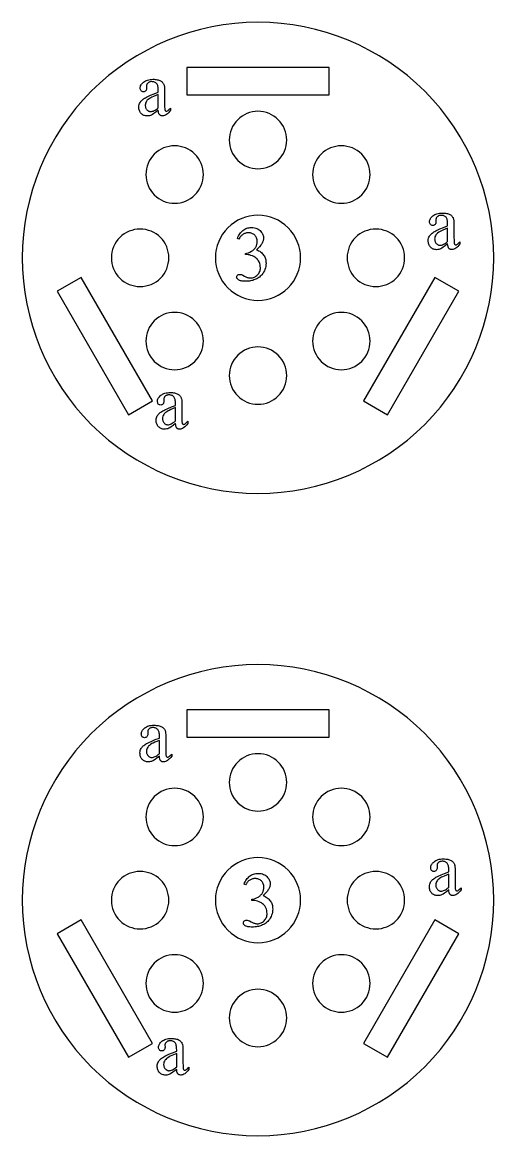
# Model space of a CAD drawing. Extents: x 9 to 960, y -397 to 558.
# Drawn here: x 206.9 to 288.9, y 14.7 to 208.5 of the extents above; entities that cross this region are included whole.
import ezdxf

# ---------------------------------------------------------------- set-up
doc = ezdxf.new("R2010")
doc.units = 0
doc.header["$MEASUREMENT"] = 0
for name, color, linetype in [('EXT', 1, 'CONTINUOUS'), ('INT', 5, 'CONTINUOUS'), ('TEXT', 18, 'CONTINUOUS')]:
    doc.layers.add(name, color=color, linetype=linetype)

msp = doc.modelspace()

# ---------------------------------------------------------------- linework, layer by layer
at = {"layer": 'EXT'}
for points in [[(247.9, 208.52, 0.414214), (206.9, 167.52, 0.414214), (247.9, 126.52, 0.414214), (288.9, 167.52, 0.414214)], [(247.9, 96.71, 0.414214), (206.9, 55.71, 0.414214), (247.9, 14.71, 0.414214), (288.9, 55.71, 0.414214)]]:
    msp.add_lwpolyline(points, format="xyb", close=True, dxfattribs=at)
at = {"layer": 'INT'}
for points in [[(235.5, 195.87), (260.3, 195.87), (260.3, 200.67), (235.5, 200.67)], [(229.55, 142.61), (217.15, 164.09), (212.99, 161.69), (225.39, 140.21)], [(278.65, 164.09), (266.25, 142.61), (270.41, 140.21), (282.81, 161.69)], [(235.5, 84.06), (260.3, 84.06), (260.3, 88.86), (235.5, 88.86)], [(229.55, 30.79), (217.15, 52.27), (212.99, 49.87), (225.39, 28.39)], [(278.65, 52.27), (266.25, 30.79), (270.41, 28.39), (282.81, 49.87)]]:
    msp.add_lwpolyline(points, close=True, dxfattribs=at)
for points in [[(247.9, 193.02, 0.414214), (242.9, 188.02, 0.414214), (247.9, 183.02, 0.414214), (252.9, 188.02, 0.414214)], [(233.4, 187.02, 0.414214), (228.4, 182.02, 0.414214), (233.4, 177.02, 0.414214), (238.4, 182.02, 0.414214)], [(262.4, 187.02, 0.414214), (257.4, 182.02, 0.414214), (262.4, 177.02, 0.414214), (267.4, 182.02, 0.414214)], [(247.9, 174.92, 0.414214), (240.5, 167.52, 0.414214), (247.9, 160.12, 0.414214), (255.3, 167.52, 0.414214)], [(227.4, 172.52, 0.414214), (222.4, 167.52, 0.414214), (227.4, 162.52, 0.414214), (232.4, 167.52, 0.414214)], [(268.4, 172.52, 0.414214), (263.4, 167.52, 0.414214), (268.4, 162.52, 0.414214), (273.4, 167.52, 0.414214)], [(233.4, 158.03, 0.414214), (228.4, 153.03, 0.414214), (233.4, 148.03, 0.414214), (238.4, 153.03, 0.414214)], [(262.4, 158.03, 0.414214), (257.4, 153.03, 0.414214), (262.4, 148.03, 0.414214), (267.4, 153.03, 0.414214)], [(247.9, 152.02, 0.414214), (242.9, 147.02, 0.414214), (247.9, 142.02, 0.414214), (252.9, 147.02, 0.414214)], [(247.9, 81.21, 0.414214), (242.9, 76.21, 0.414214), (247.9, 71.21, 0.414214), (252.9, 76.21, 0.414214)], [(233.4, 75.2, 0.414214), (228.4, 70.2, 0.414214), (233.4, 65.2, 0.414214), (238.4, 70.2, 0.414214)], [(262.4, 75.2, 0.414214), (257.4, 70.2, 0.414214), (262.4, 65.2, 0.414214), (267.4, 70.2, 0.414214)], [(247.9, 63.11, 0.414214), (240.5, 55.71, 0.414214), (247.9, 48.31, 0.414214), (255.3, 55.71, 0.414214)], [(227.4, 60.71, 0.414214), (222.4, 55.71, 0.414214), (227.4, 50.71, 0.414214), (232.4, 55.71, 0.414214)], [(268.4, 60.71, 0.414214), (263.4, 55.71, 0.414214), (268.4, 50.71, 0.414214), (273.4, 55.71, 0.414214)], [(233.4, 46.21, 0.414214), (228.4, 41.21, 0.414214), (233.4, 36.21, 0.414214), (238.4, 41.21, 0.414214)], [(262.4, 46.21, 0.414214), (257.4, 41.21, 0.414214), (262.4, 36.21, 0.414214), (267.4, 41.21, 0.414214)], [(247.9, 40.21, 0.414214), (242.9, 35.21, 0.414214), (247.9, 30.21, 0.414214), (252.9, 35.21, 0.414214)]]:
    msp.add_lwpolyline(points, format="xyb", close=True, dxfattribs=at)
at = {"layer": 'TEXT'}
for points in [[(230.56, 193.21), (230.14, 192.88), (229.8, 192.64), (229.55, 192.47), (229.39, 192.37), (229.2, 192.3), (229.02, 192.25), (228.82, 192.22), (228.62, 192.21), (228.47, 192.21), (228.32, 192.23), (228.18, 192.27), (228.05, 192.31), (227.92, 192.37), (227.8, 192.45), (227.69, 192.54), (227.58, 192.64), (227.49, 192.75), (227.41, 192.87), (227.34, 193), (227.28, 193.14), (227.23, 193.28), (227.2, 193.44), (227.18, 193.6), (227.18, 193.77), (227.19, 193.99), (227.23, 194.19), (227.29, 194.37), (227.38, 194.54), (227.45, 194.65), (227.54, 194.76), (227.64, 194.87), (227.75, 194.98), (227.87, 195.08), (228.01, 195.19), (228.16, 195.29), (228.32, 195.39), (228.5, 195.49), (228.71, 195.6), (229.22, 195.83), (229.83, 196.09), (230.56, 196.36), (230.56, 196.6), (230.56, 196.82), (230.54, 197.02), (230.52, 197.2), (230.49, 197.37), (230.45, 197.51), (230.4, 197.64), (230.34, 197.75), (230.27, 197.85), (230.2, 197.93), (230.11, 197.99), (230.02, 198.05), (229.92, 198.1), (229.81, 198.14), (229.69, 198.16), (229.57, 198.18), (229.43, 198.19), (229.23, 198.17), (229.14, 198.15), (229.06, 198.13), (228.98, 198.1), (228.9, 198.06), (228.83, 198.01), (228.77, 197.96), (228.66, 197.84), (228.62, 197.78), (228.58, 197.72), (228.55, 197.65), (228.53, 197.58), (228.52, 197.51), (228.52, 197.44), (228.53, 197.06), (228.52, 196.91), (228.49, 196.79), (228.44, 196.68), (228.37, 196.59), (228.29, 196.51), (228.19, 196.46), (228.09, 196.43), (227.97, 196.42), (227.85, 196.43), (227.74, 196.46), (227.65, 196.52), (227.56, 196.59), (227.5, 196.69), (227.45, 196.8), (227.42, 196.92), (227.41, 197.06), (227.42, 197.2), (227.44, 197.34), (227.49, 197.48), (227.55, 197.61), (227.64, 197.74), (227.74, 197.87), (227.86, 197.99), (227.99, 198.11), (228.15, 198.22), (228.31, 198.32), (228.5, 198.4), (228.69, 198.47), (228.91, 198.52), (229.13, 198.56), (229.38, 198.58), (229.63, 198.59), (229.83, 198.59), (230.02, 198.57), (230.2, 198.55), (230.37, 198.52), (230.53, 198.48), (230.68, 198.44), (230.83, 198.38), (230.96, 198.32), (231.05, 198.26), (231.14, 198.2), (231.22, 198.13), (231.3, 198.05), (231.37, 197.97), (231.43, 197.88), (231.49, 197.78), (231.54, 197.67), (231.56, 197.59), (231.59, 197.49), (231.63, 197.24), (231.65, 196.91), (231.66, 196.51), (231.66, 194.44), (231.66, 193.74), (231.67, 193.52), (231.69, 193.38), (231.71, 193.29), (231.73, 193.21), (231.76, 193.16), (231.8, 193.11), (231.84, 193.09), (231.88, 193.06), (231.93, 193.05), (231.97, 193.05), (232.07, 193.06), (232.16, 193.09), (232.25, 193.16), (232.36, 193.26), (232.7, 193.58), (232.7, 193.21), (232.51, 192.97), (232.33, 192.77), (232.15, 192.6), (231.97, 192.46), (231.79, 192.35), (231.62, 192.27), (231.45, 192.23), (231.36, 192.22), (231.28, 192.21), (231.12, 192.23), (231.05, 192.24), (230.99, 192.27), (230.92, 192.3), (230.86, 192.34), (230.81, 192.38), (230.76, 192.44), (230.71, 192.5), (230.68, 192.57), (230.64, 192.65), (230.61, 192.74), (230.58, 192.96)], [(230.56, 193.64), (230.56, 195.96), (229.74, 195.62), (229.46, 195.49), (229.27, 195.39), (229.02, 195.24), (228.82, 195.09), (228.65, 194.94), (228.58, 194.86), (228.52, 194.78), (228.42, 194.62), (228.35, 194.45), (228.31, 194.27), (228.29, 194.08), (228.3, 193.97), (228.31, 193.85), (228.33, 193.75), (228.36, 193.65), (228.4, 193.55), (228.45, 193.46), (228.51, 193.37), (228.58, 193.29), (228.65, 193.22), (228.72, 193.15), (228.8, 193.1), (228.88, 193.05), (228.97, 193.02), (229.05, 192.99), (229.14, 192.98), (229.23, 192.98), (229.36, 192.99), (229.51, 193.02), (229.66, 193.07), (229.82, 193.14), (229.99, 193.23), (230.17, 193.35), (230.36, 193.48)], [(280.89, 169.94), (280.47, 169.61), (280.13, 169.37), (279.88, 169.19), (279.72, 169.1), (279.54, 169.03), (279.35, 168.98), (279.16, 168.94), (278.96, 168.93), (278.8, 168.94), (278.65, 168.96), (278.51, 169), (278.38, 169.04), (278.25, 169.1), (278.14, 169.18), (278.02, 169.26), (277.92, 169.37), (277.82, 169.48), (277.74, 169.6), (277.67, 169.73), (277.61, 169.87), (277.57, 170.01), (277.53, 170.17), (277.52, 170.33), (277.51, 170.5), (277.52, 170.72), (277.56, 170.92), (277.62, 171.1), (277.71, 171.27), (277.78, 171.38), (277.87, 171.49), (277.97, 171.6), (278.08, 171.71), (278.21, 171.81), (278.34, 171.92), (278.49, 172.02), (278.65, 172.12), (278.84, 172.22), (279.05, 172.33), (279.55, 172.56), (280.17, 172.81), (280.89, 173.09), (280.89, 173.33), (280.89, 173.55), (280.88, 173.75), (280.85, 173.93), (280.82, 174.09), (280.78, 174.24), (280.73, 174.37), (280.67, 174.48), (280.61, 174.58), (280.53, 174.66), (280.44, 174.72), (280.35, 174.78), (280.25, 174.83), (280.14, 174.87), (280.02, 174.89), (279.9, 174.91), (279.77, 174.91), (279.57, 174.9), (279.48, 174.88), (279.39, 174.86), (279.31, 174.83), (279.24, 174.79), (279.17, 174.74), (279.1, 174.69), (278.99, 174.57), (278.95, 174.51), (278.91, 174.45), (278.89, 174.38), (278.87, 174.31), (278.85, 174.24), (278.85, 174.17), (278.86, 173.79), (278.85, 173.64), (278.82, 173.52), (278.78, 173.41), (278.71, 173.32), (278.62, 173.24), (278.53, 173.19), (278.42, 173.16), (278.3, 173.15), (278.18, 173.16), (278.08, 173.19), (277.98, 173.25), (277.9, 173.32), (277.83, 173.42), (277.78, 173.53), (277.75, 173.65), (277.74, 173.79), (277.75, 173.93), (277.78, 174.07), (277.82, 174.21), (277.89, 174.34), (277.97, 174.47), (278.07, 174.6), (278.19, 174.72), (278.33, 174.84), (278.48, 174.95), (278.65, 175.05), (278.83, 175.13), (279.03, 175.2), (279.24, 175.25), (279.47, 175.29), (279.71, 175.31), (279.97, 175.32), (280.16, 175.32), (280.35, 175.3), (280.53, 175.28), (280.7, 175.25), (280.86, 175.21), (281.02, 175.17), (281.16, 175.11), (281.29, 175.05), (281.39, 174.99), (281.48, 174.93), (281.56, 174.86), (281.63, 174.78), (281.7, 174.7), (281.76, 174.61), (281.82, 174.51), (281.87, 174.4), (281.9, 174.32), (281.92, 174.22), (281.96, 173.97), (281.98, 173.64), (281.99, 173.24), (281.99, 171.17), (282, 170.47), (282.01, 170.25), (282.02, 170.11), (282.04, 170.02), (282.07, 169.94), (282.1, 169.89), (282.13, 169.84), (282.17, 169.81), (282.21, 169.79), (282.26, 169.78), (282.31, 169.78), (282.41, 169.79), (282.49, 169.82), (282.58, 169.89), (282.7, 169.99), (283.03, 170.31), (283.03, 169.94), (282.85, 169.7), (282.66, 169.5), (282.48, 169.33), (282.3, 169.19), (282.13, 169.08), (281.95, 169), (281.78, 168.96), (281.7, 168.95), (281.61, 168.94), (281.46, 168.96), (281.39, 168.97), (281.32, 169), (281.26, 169.03), (281.2, 169.07), (281.14, 169.11), (281.09, 169.17), (281.05, 169.23), (281.01, 169.3), (280.98, 169.38), (280.95, 169.47), (280.91, 169.68)], [(244.32, 170.89), (244.42, 171.11), (244.53, 171.32), (244.64, 171.51), (244.76, 171.7), (244.88, 171.86), (245.01, 172.02), (245.15, 172.16), (245.29, 172.29), (245.45, 172.41), (245.61, 172.51), (245.78, 172.6), (245.95, 172.66), (246.14, 172.72), (246.34, 172.76), (246.54, 172.78), (246.76, 172.79), (247.02, 172.78), (247.27, 172.74), (247.5, 172.69), (247.71, 172.61), (247.91, 172.51), (248.1, 172.39), (248.26, 172.25), (248.42, 172.09), (248.52, 171.95), (248.61, 171.82), (248.68, 171.68), (248.75, 171.54), (248.79, 171.4), (248.83, 171.26), (248.85, 171.11), (248.85, 170.96), (248.85, 170.84), (248.84, 170.72), (248.81, 170.59), (248.78, 170.47), (248.73, 170.34), (248.68, 170.22), (248.62, 170.09), (248.55, 169.96), (248.46, 169.84), (248.37, 169.71), (248.16, 169.45), (247.91, 169.19), (247.62, 168.93), (247.82, 168.85), (248.01, 168.75), (248.19, 168.65), (248.35, 168.54), (248.5, 168.42), (248.64, 168.29), (248.76, 168.15), (248.87, 168), (248.97, 167.85), (249.06, 167.69), (249.13, 167.52), (249.19, 167.35), (249.24, 167.17), (249.27, 166.98), (249.29, 166.78), (249.3, 166.58), (249.29, 166.3), (249.25, 166.02), (249.2, 165.75), (249.11, 165.49), (249.01, 165.24), (248.88, 165.01), (248.73, 164.78), (248.56, 164.56), (248.43, 164.42), (248.3, 164.3), (248.16, 164.18), (248.02, 164.07), (247.87, 163.97), (247.71, 163.88), (247.54, 163.8), (247.37, 163.72), (247.19, 163.66), (247.01, 163.6), (246.81, 163.55), (246.61, 163.51), (246.41, 163.48), (246.19, 163.46), (245.98, 163.45), (245.75, 163.44), (245.53, 163.45), (245.33, 163.46), (245.15, 163.48), (244.98, 163.5), (244.84, 163.53), (244.71, 163.57), (244.6, 163.62), (244.51, 163.67), (244.37, 163.78), (244.31, 163.84), (244.26, 163.9), (244.23, 163.96), (244.2, 164.03), (244.19, 164.09), (244.18, 164.15), (244.19, 164.25), (244.22, 164.33), (244.27, 164.42), (244.34, 164.49), (244.42, 164.56), (244.51, 164.6), (244.61, 164.63), (244.71, 164.64), (244.88, 164.62), (245.05, 164.59), (245.24, 164.51), (245.56, 164.34), (245.9, 164.18), (246.02, 164.12), (246.11, 164.09), (246.24, 164.06), (246.37, 164.04), (246.5, 164.03), (246.64, 164.02), (246.8, 164.03), (246.97, 164.05), (247.12, 164.09), (247.27, 164.15), (247.42, 164.23), (247.55, 164.32), (247.69, 164.42), (247.82, 164.55), (247.93, 164.68), (248.04, 164.82), (248.12, 164.97), (248.19, 165.12), (248.25, 165.28), (248.29, 165.44), (248.31, 165.61), (248.32, 165.79), (248.3, 166.05), (248.26, 166.3), (248.19, 166.56), (248.09, 166.81), (248, 166.98), (247.9, 167.14), (247.81, 167.27), (247.71, 167.37), (247.55, 167.5), (247.37, 167.63), (247.16, 167.74), (246.92, 167.85), (246.67, 167.95), (246.42, 168.02), (246.17, 168.06), (245.91, 168.07), (245.7, 168.07), (245.7, 168.27), (245.83, 168.29), (245.96, 168.32), (246.22, 168.4), (246.48, 168.51), (246.75, 168.65), (246.88, 168.73), (246.99, 168.81), (247.1, 168.9), (247.2, 168.99), (247.29, 169.09), (247.38, 169.19), (247.45, 169.29), (247.51, 169.4), (247.57, 169.51), (247.62, 169.62), (247.66, 169.74), (247.69, 169.86), (247.72, 169.98), (247.74, 170.1), (247.75, 170.23), (247.75, 170.36), (247.75, 170.53), (247.73, 170.68), (247.69, 170.84), (247.65, 170.98), (247.59, 171.11), (247.51, 171.24), (247.43, 171.36), (247.33, 171.46), (247.21, 171.56), (247.1, 171.65), (246.97, 171.72), (246.84, 171.78), (246.71, 171.83), (246.57, 171.86), (246.42, 171.88), (246.26, 171.89), (246.13, 171.88), (246.01, 171.87), (245.89, 171.85), (245.77, 171.82), (245.65, 171.78), (245.54, 171.73), (245.42, 171.68), (245.32, 171.61), (245.21, 171.54), (245.11, 171.46), (245.01, 171.37), (244.91, 171.27), (244.81, 171.16), (244.72, 171.04), (244.54, 170.78)], [(280.89, 170.37), (280.89, 172.68), (280.07, 172.34), (279.79, 172.22), (279.6, 172.12), (279.36, 171.97), (279.15, 171.82), (278.98, 171.67), (278.91, 171.59), (278.85, 171.51), (278.75, 171.35), (278.68, 171.18), (278.64, 171), (278.62, 170.81), (278.63, 170.7), (278.64, 170.58), (278.66, 170.48), (278.7, 170.38), (278.74, 170.28), (278.78, 170.19), (278.84, 170.1), (278.91, 170.02), (278.98, 169.95), (279.06, 169.88), (279.14, 169.83), (279.22, 169.78), (279.3, 169.75), (279.39, 169.72), (279.48, 169.71), (279.57, 169.7), (279.7, 169.71), (279.84, 169.75), (279.99, 169.8), (280.15, 169.87), (280.32, 169.96), (280.5, 170.08), (280.69, 170.21)], [(233.56, 138.69), (233.14, 138.36), (232.8, 138.12), (232.55, 137.95), (232.39, 137.85), (232.2, 137.78), (232.02, 137.73), (231.82, 137.7), (231.62, 137.69), (231.47, 137.69), (231.32, 137.71), (231.18, 137.75), (231.05, 137.79), (230.92, 137.85), (230.8, 137.93), (230.69, 138.02), (230.58, 138.12), (230.49, 138.23), (230.41, 138.35), (230.34, 138.48), (230.28, 138.62), (230.23, 138.76), (230.2, 138.92), (230.18, 139.08), (230.18, 139.25), (230.19, 139.47), (230.23, 139.67), (230.29, 139.85), (230.38, 140.02), (230.45, 140.13), (230.54, 140.24), (230.64, 140.35), (230.75, 140.46), (230.87, 140.57), (231.01, 140.67), (231.16, 140.77), (231.32, 140.87), (231.5, 140.97), (231.71, 141.08), (232.22, 141.31), (232.83, 141.57), (233.56, 141.84), (233.56, 142.08), (233.56, 142.3), (233.54, 142.5), (233.52, 142.68), (233.49, 142.85), (233.45, 142.99), (233.4, 143.12), (233.34, 143.23), (233.27, 143.33), (233.2, 143.41), (233.11, 143.48), (233.02, 143.53), (232.92, 143.58), (232.81, 143.62), (232.69, 143.64), (232.57, 143.66), (232.43, 143.67), (232.23, 143.65), (232.14, 143.63), (232.06, 143.61), (231.98, 143.58), (231.9, 143.54), (231.83, 143.49), (231.77, 143.44), (231.66, 143.32), (231.62, 143.26), (231.58, 143.2), (231.55, 143.13), (231.53, 143.06), (231.52, 142.99), (231.52, 142.92), (231.53, 142.54), (231.52, 142.39), (231.49, 142.27), (231.44, 142.16), (231.37, 142.07), (231.29, 141.99), (231.19, 141.94), (231.09, 141.91), (230.97, 141.9), (230.85, 141.91), (230.74, 141.94), (230.65, 142), (230.56, 142.07), (230.5, 142.17), (230.45, 142.28), (230.42, 142.4), (230.41, 142.54), (230.42, 142.69), (230.44, 142.82), (230.49, 142.96), (230.55, 143.09), (230.64, 143.22), (230.74, 143.35), (230.86, 143.47), (230.99, 143.59), (231.15, 143.7), (231.31, 143.8), (231.5, 143.88), (231.69, 143.95), (231.91, 144), (232.13, 144.04), (232.38, 144.06), (232.63, 144.07), (232.83, 144.07), (233.02, 144.05), (233.2, 144.03), (233.37, 144), (233.53, 143.96), (233.68, 143.92), (233.83, 143.86), (233.96, 143.8), (234.05, 143.74), (234.14, 143.68), (234.22, 143.61), (234.3, 143.53), (234.37, 143.45), (234.43, 143.36), (234.49, 143.26), (234.54, 143.15), (234.56, 143.07), (234.59, 142.97), (234.63, 142.72), (234.65, 142.39), (234.66, 141.99), (234.66, 139.92), (234.66, 139.22), (234.67, 139), (234.69, 138.86), (234.71, 138.77), (234.73, 138.69), (234.76, 138.64), (234.8, 138.6), (234.84, 138.57), (234.88, 138.55), (234.93, 138.53), (234.97, 138.53), (235.07, 138.54), (235.16, 138.58), (235.25, 138.64), (235.36, 138.74), (235.7, 139.06), (235.7, 138.69), (235.51, 138.45), (235.33, 138.25), (235.15, 138.08), (234.97, 137.94), (234.79, 137.83), (234.62, 137.75), (234.45, 137.71), (234.36, 137.7), (234.28, 137.69), (234.12, 137.71), (234.05, 137.72), (233.99, 137.75), (233.92, 137.78), (233.86, 137.82), (233.81, 137.87), (233.76, 137.92), (233.71, 137.98), (233.68, 138.05), (233.64, 138.13), (233.61, 138.22), (233.58, 138.44)], [(233.56, 139.12), (233.56, 141.44), (232.74, 141.1), (232.46, 140.97), (232.27, 140.87), (232.02, 140.72), (231.82, 140.57), (231.65, 140.42), (231.58, 140.34), (231.52, 140.26), (231.42, 140.1), (231.35, 139.93), (231.31, 139.75), (231.29, 139.56), (231.3, 139.45), (231.31, 139.34), (231.33, 139.23), (231.36, 139.13), (231.4, 139.03), (231.45, 138.94), (231.51, 138.85), (231.58, 138.77), (231.65, 138.7), (231.72, 138.63), (231.8, 138.58), (231.88, 138.53), (231.97, 138.5), (232.05, 138.48), (232.14, 138.46), (232.23, 138.46), (232.36, 138.47), (232.51, 138.5), (232.66, 138.55), (232.82, 138.62), (232.99, 138.72), (233.17, 138.83), (233.36, 138.96)], [(230.76, 80.78), (230.33, 80.45), (230, 80.21), (229.75, 80.04), (229.58, 79.94), (229.4, 79.87), (229.21, 79.82), (229.02, 79.79), (228.82, 79.78), (228.67, 79.78), (228.52, 79.8), (228.38, 79.84), (228.24, 79.88), (228.12, 79.94), (228, 80.02), (227.89, 80.11), (227.78, 80.21), (227.68, 80.32), (227.6, 80.44), (227.53, 80.57), (227.47, 80.71), (227.43, 80.85), (227.4, 81.01), (227.38, 81.17), (227.37, 81.34), (227.38, 81.56), (227.42, 81.76), (227.48, 81.94), (227.57, 82.11), (227.65, 82.22), (227.73, 82.33), (227.83, 82.44), (227.94, 82.55), (228.07, 82.65), (228.21, 82.76), (228.36, 82.86), (228.52, 82.96), (228.7, 83.06), (228.91, 83.17), (229.41, 83.4), (230.03, 83.66), (230.76, 83.93), (230.76, 84.17), (230.75, 84.39), (230.74, 84.59), (230.72, 84.77), (230.69, 84.94), (230.64, 85.08), (230.59, 85.21), (230.54, 85.32), (230.47, 85.42), (230.39, 85.5), (230.31, 85.56), (230.22, 85.62), (230.11, 85.67), (230.01, 85.71), (229.89, 85.73), (229.76, 85.75), (229.63, 85.76), (229.43, 85.74), (229.34, 85.72), (229.25, 85.7), (229.17, 85.67), (229.1, 85.63), (229.03, 85.58), (228.97, 85.53), (228.85, 85.41), (228.81, 85.35), (228.78, 85.29), (228.75, 85.22), (228.73, 85.15), (228.72, 85.08), (228.71, 85.01), (228.73, 84.63), (228.72, 84.48), (228.69, 84.36), (228.64, 84.25), (228.57, 84.16), (228.49, 84.08), (228.39, 84.03), (228.28, 84), (228.16, 83.99), (228.04, 84), (227.94, 84.03), (227.84, 84.09), (227.76, 84.16), (227.69, 84.26), (227.64, 84.37), (227.61, 84.49), (227.6, 84.63), (227.61, 84.77), (227.64, 84.91), (227.69, 85.05), (227.75, 85.18), (227.83, 85.31), (227.93, 85.44), (228.05, 85.56), (228.19, 85.68), (228.34, 85.79), (228.51, 85.89), (228.69, 85.97), (228.89, 86.04), (229.1, 86.09), (229.33, 86.13), (229.57, 86.15), (229.83, 86.16), (230.03, 86.16), (230.21, 86.14), (230.39, 86.12), (230.56, 86.09), (230.73, 86.05), (230.88, 86.01), (231.02, 85.95), (231.16, 85.89), (231.25, 85.83), (231.34, 85.77), (231.42, 85.7), (231.5, 85.62), (231.56, 85.54), (231.63, 85.45), (231.68, 85.35), (231.73, 85.24), (231.76, 85.16), (231.79, 85.06), (231.82, 84.81), (231.84, 84.48), (231.85, 84.08), (231.85, 82.01), (231.86, 81.31), (231.87, 81.09), (231.89, 80.95), (231.9, 80.86), (231.93, 80.78), (231.96, 80.73), (232, 80.68), (232.03, 80.66), (232.08, 80.63), (232.12, 80.62), (232.17, 80.62), (232.27, 80.63), (232.36, 80.66), (232.44, 80.73), (232.56, 80.83), (232.89, 81.15), (232.89, 80.78), (232.71, 80.54), (232.53, 80.34), (232.35, 80.17), (232.17, 80.03), (231.99, 79.92), (231.82, 79.84), (231.64, 79.8), (231.56, 79.79), (231.47, 79.78), (231.32, 79.8), (231.25, 79.81), (231.18, 79.84), (231.12, 79.87), (231.06, 79.91), (231.01, 79.95), (230.96, 80.01), (230.91, 80.07), (230.87, 80.14), (230.84, 80.22), (230.81, 80.31), (230.77, 80.53)], [(230.76, 81.21), (230.76, 83.53), (229.93, 83.19), (229.65, 83.06), (229.46, 82.96), (229.22, 82.81), (229.01, 82.66), (228.84, 82.51), (228.77, 82.43), (228.71, 82.35), (228.61, 82.19), (228.54, 82.02), (228.5, 81.84), (228.49, 81.65), (228.49, 81.54), (228.51, 81.42), (228.53, 81.32), (228.56, 81.22), (228.6, 81.12), (228.65, 81.03), (228.71, 80.94), (228.77, 80.86), (228.85, 80.79), (228.92, 80.72), (229, 80.67), (229.08, 80.62), (229.16, 80.59), (229.25, 80.56), (229.34, 80.55), (229.43, 80.55), (229.56, 80.56), (229.7, 80.59), (229.85, 80.64), (230.01, 80.71), (230.18, 80.8), (230.37, 80.92), (230.56, 81.05)], [(281.09, 57.51), (280.67, 57.18), (280.33, 56.94), (280.08, 56.77), (279.92, 56.67), (279.73, 56.6), (279.55, 56.55), (279.35, 56.51), (279.15, 56.5), (279, 56.51), (278.85, 56.53), (278.71, 56.57), (278.58, 56.61), (278.45, 56.67), (278.33, 56.75), (278.22, 56.83), (278.11, 56.94), (278.02, 57.05), (277.94, 57.17), (277.87, 57.3), (277.81, 57.44), (277.76, 57.58), (277.73, 57.74), (277.71, 57.9), (277.71, 58.07), (277.72, 58.29), (277.76, 58.49), (277.82, 58.67), (277.9, 58.84), (277.98, 58.95), (278.07, 59.06), (278.17, 59.17), (278.28, 59.28), (278.4, 59.38), (278.54, 59.49), (278.69, 59.59), (278.85, 59.69), (279.03, 59.79), (279.24, 59.9), (279.75, 60.13), (280.36, 60.38), (281.09, 60.66), (281.09, 60.9), (281.09, 61.12), (281.07, 61.32), (281.05, 61.5), (281.02, 61.66), (280.98, 61.81), (280.93, 61.94), (280.87, 62.05), (280.8, 62.15), (280.73, 62.23), (280.64, 62.29), (280.55, 62.35), (280.45, 62.4), (280.34, 62.44), (280.22, 62.46), (280.1, 62.48), (279.96, 62.48), (279.76, 62.47), (279.67, 62.45), (279.59, 62.43), (279.51, 62.4), (279.43, 62.36), (279.36, 62.31), (279.3, 62.26), (279.19, 62.14), (279.14, 62.08), (279.11, 62.02), (279.08, 61.95), (279.06, 61.88), (279.05, 61.81), (279.05, 61.74), (279.06, 61.36), (279.05, 61.21), (279.02, 61.09), (278.97, 60.98), (278.9, 60.89), (278.82, 60.81), (278.72, 60.76), (278.62, 60.73), (278.5, 60.72), (278.38, 60.73), (278.27, 60.76), (278.18, 60.82), (278.09, 60.89), (278.03, 60.99), (277.98, 61.1), (277.95, 61.22), (277.94, 61.36), (277.95, 61.5), (277.97, 61.64), (278.02, 61.78), (278.08, 61.91), (278.17, 62.04), (278.27, 62.17), (278.39, 62.29), (278.52, 62.41), (278.68, 62.52), (278.84, 62.62), (279.03, 62.7), (279.22, 62.77), (279.44, 62.82), (279.66, 62.86), (279.9, 62.88), (280.16, 62.89), (280.36, 62.89), (280.55, 62.87), (280.73, 62.85), (280.9, 62.82), (281.06, 62.78), (281.21, 62.74), (281.35, 62.68), (281.49, 62.62), (281.58, 62.56), (281.67, 62.5), (281.75, 62.43), (281.83, 62.35), (281.9, 62.27), (281.96, 62.18), (282.02, 62.08), (282.07, 61.97), (282.09, 61.89), (282.12, 61.79), (282.16, 61.54), (282.18, 61.21), (282.19, 60.81), (282.19, 58.74), (282.19, 58.04), (282.2, 57.82), (282.22, 57.68), (282.24, 57.59), (282.26, 57.51), (282.29, 57.46), (282.33, 57.41), (282.37, 57.38), (282.41, 57.36), (282.46, 57.35), (282.5, 57.35), (282.6, 57.36), (282.69, 57.39), (282.78, 57.46), (282.89, 57.56), (283.23, 57.88), (283.23, 57.51), (283.04, 57.27), (282.86, 57.07), (282.68, 56.9), (282.5, 56.76), (282.32, 56.65), (282.15, 56.57), (281.98, 56.53), (281.89, 56.52), (281.81, 56.51), (281.65, 56.53), (281.58, 56.54), (281.52, 56.57), (281.45, 56.6), (281.39, 56.64), (281.34, 56.68), (281.29, 56.74), (281.24, 56.8), (281.21, 56.87), (281.17, 56.95), (281.14, 57.04), (281.11, 57.25)], [(245.48, 58.48), (245.58, 58.7), (245.69, 58.91), (245.8, 59.11), (245.92, 59.29), (246.04, 59.46), (246.17, 59.61), (246.31, 59.76), (246.45, 59.89), (246.6, 60), (246.76, 60.1), (246.93, 60.19), (247.11, 60.26), (247.3, 60.31), (247.5, 60.35), (247.7, 60.37), (247.92, 60.38), (248.18, 60.37), (248.43, 60.34), (248.66, 60.28), (248.87, 60.2), (249.07, 60.11), (249.26, 59.98), (249.42, 59.84), (249.58, 59.68), (249.68, 59.54), (249.77, 59.41), (249.84, 59.27), (249.9, 59.13), (249.95, 58.99), (249.99, 58.85), (250.01, 58.7), (250.01, 58.56), (250.01, 58.43), (249.99, 58.31), (249.97, 58.18), (249.94, 58.06), (249.89, 57.94), (249.84, 57.81), (249.78, 57.68), (249.71, 57.56), (249.62, 57.43), (249.53, 57.3), (249.32, 57.04), (249.07, 56.79), (248.78, 56.52), (248.98, 56.44), (249.17, 56.34), (249.34, 56.24), (249.51, 56.13), (249.66, 56.01), (249.8, 55.88), (249.92, 55.74), (250.03, 55.6), (250.13, 55.44), (250.22, 55.28), (250.29, 55.11), (250.35, 54.94), (250.4, 54.76), (250.43, 54.57), (250.45, 54.38), (250.46, 54.17), (250.45, 53.89), (250.41, 53.61), (250.35, 53.34), (250.27, 53.08), (250.17, 52.84), (250.04, 52.6), (249.89, 52.37), (249.72, 52.15), (249.59, 52.02), (249.46, 51.89), (249.32, 51.77), (249.18, 51.66), (249.02, 51.56), (248.87, 51.47), (248.7, 51.39), (248.53, 51.31), (248.35, 51.25), (248.16, 51.19), (247.97, 51.14), (247.77, 51.11), (247.57, 51.07), (247.35, 51.05), (247.13, 51.04), (246.91, 51.04), (246.69, 51.04), (246.49, 51.05), (246.31, 51.07), (246.14, 51.09), (246, 51.12), (245.87, 51.16), (245.76, 51.21), (245.67, 51.26), (245.53, 51.38), (245.47, 51.44), (245.42, 51.5), (245.39, 51.56), (245.36, 51.62), (245.35, 51.68), (245.34, 51.75), (245.35, 51.84), (245.38, 51.93), (245.43, 52.01), (245.5, 52.08), (245.58, 52.15), (245.67, 52.19), (245.77, 52.22), (245.87, 52.23), (246.04, 52.22), (246.21, 52.18), (246.4, 52.1), (246.72, 51.93), (247.06, 51.77), (247.18, 51.72), (247.27, 51.69), (247.4, 51.65), (247.53, 51.63), (247.66, 51.62), (247.8, 51.61), (247.96, 51.62), (248.12, 51.65), (248.28, 51.69), (248.43, 51.74), (248.57, 51.82), (248.71, 51.91), (248.85, 52.01), (248.98, 52.14), (249.09, 52.27), (249.19, 52.41), (249.28, 52.56), (249.35, 52.71), (249.41, 52.87), (249.45, 53.03), (249.47, 53.2), (249.48, 53.38), (249.46, 53.64), (249.42, 53.9), (249.35, 54.15), (249.24, 54.4), (249.16, 54.58), (249.06, 54.73), (248.97, 54.86), (248.87, 54.96), (248.71, 55.09), (248.53, 55.22), (248.32, 55.33), (248.08, 55.45), (247.83, 55.54), (247.58, 55.61), (247.32, 55.65), (247.07, 55.66), (246.85, 55.66), (246.85, 55.86), (246.99, 55.88), (247.12, 55.91), (247.38, 55.99), (247.64, 56.1), (247.91, 56.24), (248.03, 56.32), (248.15, 56.4), (248.26, 56.49), (248.36, 56.58), (248.45, 56.68), (248.54, 56.78), (248.61, 56.88), (248.67, 56.99), (248.73, 57.1), (248.78, 57.21), (248.82, 57.33), (248.85, 57.45), (248.88, 57.57), (248.9, 57.69), (248.91, 57.82), (248.91, 57.95), (248.91, 58.12), (248.89, 58.28), (248.85, 58.43), (248.81, 58.57), (248.74, 58.7), (248.67, 58.83), (248.58, 58.95), (248.48, 59.06), (248.37, 59.16), (248.26, 59.24), (248.13, 59.31), (248, 59.37), (247.87, 59.42), (247.72, 59.45), (247.57, 59.47), (247.42, 59.48), (247.29, 59.47), (247.17, 59.46), (247.04, 59.44), (246.93, 59.41), (246.81, 59.37), (246.69, 59.32), (246.58, 59.27), (246.47, 59.2), (246.37, 59.13), (246.27, 59.05), (246.16, 58.96), (246.07, 58.86), (245.97, 58.75), (245.88, 58.63), (245.7, 58.38)], [(281.09, 57.94), (281.09, 60.25), (280.27, 59.91), (279.99, 59.79), (279.8, 59.69), (279.55, 59.54), (279.35, 59.39), (279.18, 59.24), (279.11, 59.16), (279.05, 59.08), (278.95, 58.92), (278.88, 58.75), (278.83, 58.57), (278.82, 58.38), (278.83, 58.27), (278.84, 58.15), (278.86, 58.05), (278.89, 57.95), (278.93, 57.85), (278.98, 57.76), (279.04, 57.67), (279.11, 57.59), (279.18, 57.52), (279.25, 57.45), (279.33, 57.4), (279.41, 57.35), (279.5, 57.32), (279.58, 57.29), (279.67, 57.28), (279.76, 57.27), (279.89, 57.28), (280.04, 57.32), (280.19, 57.37), (280.35, 57.44), (280.52, 57.53), (280.7, 57.65), (280.89, 57.78)], [(233.76, 26.26), (233.33, 25.93), (233, 25.69), (232.75, 25.52), (232.58, 25.42), (232.4, 25.35), (232.21, 25.3), (232.02, 25.27), (231.82, 25.26), (231.67, 25.26), (231.52, 25.28), (231.38, 25.32), (231.24, 25.36), (231.12, 25.42), (231, 25.5), (230.89, 25.59), (230.78, 25.69), (230.68, 25.8), (230.6, 25.92), (230.53, 26.05), (230.47, 26.19), (230.43, 26.33), (230.4, 26.49), (230.38, 26.65), (230.37, 26.82), (230.38, 27.04), (230.42, 27.24), (230.48, 27.42), (230.57, 27.59), (230.65, 27.7), (230.73, 27.81), (230.83, 27.92), (230.94, 28.03), (231.07, 28.14), (231.21, 28.24), (231.36, 28.34), (231.52, 28.44), (231.7, 28.54), (231.91, 28.65), (232.41, 28.88), (233.03, 29.14), (233.76, 29.41), (233.76, 29.65), (233.75, 29.87), (233.74, 30.07), (233.72, 30.25), (233.69, 30.42), (233.64, 30.56), (233.59, 30.69), (233.54, 30.8), (233.47, 30.9), (233.39, 30.98), (233.31, 31.05), (233.22, 31.1), (233.11, 31.15), (233.01, 31.19), (232.89, 31.21), (232.76, 31.23), (232.63, 31.24), (232.43, 31.22), (232.34, 31.2), (232.25, 31.18), (232.17, 31.15), (232.1, 31.11), (232.03, 31.06), (231.97, 31.01), (231.86, 30.89), (231.81, 30.83), (231.78, 30.77), (231.75, 30.7), (231.73, 30.63), (231.72, 30.56), (231.71, 30.49), (231.73, 30.11), (231.72, 29.96), (231.69, 29.84), (231.64, 29.73), (231.57, 29.64), (231.49, 29.56), (231.39, 29.51), (231.28, 29.48), (231.16, 29.47), (231.05, 29.48), (230.94, 29.51), (230.84, 29.57), (230.76, 29.64), (230.69, 29.74), (230.64, 29.85), (230.61, 29.97), (230.6, 30.11), (230.61, 30.26), (230.64, 30.39), (230.69, 30.53), (230.75, 30.66), (230.83, 30.79), (230.93, 30.92), (231.05, 31.04), (231.19, 31.16), (231.34, 31.28), (231.51, 31.37), (231.69, 31.45), (231.89, 31.52), (232.1, 31.57), (232.33, 31.61), (232.57, 31.63), (232.83, 31.64), (233.03, 31.64), (233.21, 31.62), (233.39, 31.6), (233.56, 31.57), (233.73, 31.53), (233.88, 31.49), (234.02, 31.43), (234.16, 31.37), (234.25, 31.31), (234.34, 31.25), (234.42, 31.18), (234.5, 31.1), (234.56, 31.02), (234.63, 30.93), (234.68, 30.83), (234.73, 30.72), (234.76, 30.64), (234.79, 30.54), (234.82, 30.29), (234.85, 29.96), (234.85, 29.56), (234.85, 27.49), (234.86, 26.79), (234.87, 26.57), (234.89, 26.43), (234.91, 26.34), (234.93, 26.26), (234.96, 26.21), (235, 26.17), (235.03, 26.14), (235.08, 26.12), (235.12, 26.1), (235.17, 26.1), (235.27, 26.11), (235.36, 26.15), (235.44, 26.21), (235.56, 26.31), (235.89, 26.63), (235.89, 26.26), (235.71, 26.02), (235.53, 25.82), (235.35, 25.65), (235.17, 25.51), (234.99, 25.4), (234.82, 25.32), (234.64, 25.28), (234.56, 25.27), (234.47, 25.26), (234.32, 25.28), (234.25, 25.29), (234.18, 25.32), (234.12, 25.35), (234.06, 25.39), (234.01, 25.44), (233.96, 25.49), (233.91, 25.55), (233.87, 25.62), (233.84, 25.7), (233.81, 25.79), (233.77, 26.01)], [(233.76, 26.69), (233.76, 29.01), (232.93, 28.67), (232.65, 28.54), (232.46, 28.44), (232.22, 28.29), (232.01, 28.14), (231.84, 27.99), (231.77, 27.91), (231.71, 27.83), (231.61, 27.67), (231.54, 27.5), (231.5, 27.32), (231.49, 27.13), (231.49, 27.02), (231.51, 26.91), (231.53, 26.8), (231.56, 26.7), (231.6, 26.6), (231.65, 26.51), (231.71, 26.42), (231.77, 26.34), (231.85, 26.27), (231.92, 26.2), (232, 26.15), (232.08, 26.1), (232.16, 26.07), (232.25, 26.05), (232.34, 26.03), (232.43, 26.03), (232.56, 26.04), (232.7, 26.07), (232.85, 26.12), (233.01, 26.19), (233.18, 26.29), (233.37, 26.4), (233.56, 26.53)]]:
    msp.add_lwpolyline(points, close=True, dxfattribs=at)

doc.saveas('drawing.dxf')
